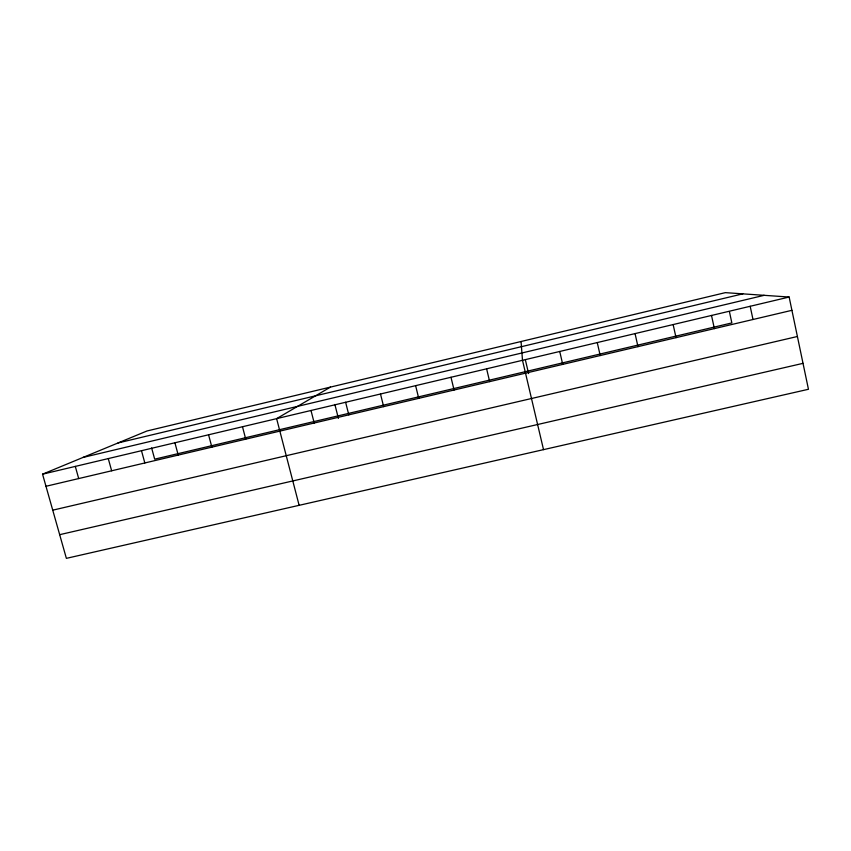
<?xml version="1.0" encoding="UTF-8"?>
<svg xmlns="http://www.w3.org/2000/svg" width="851" height="851" viewBox="0 0 851 851"><rect width="100%" height="100%" fill="white"/><g stroke="black" fill="none" stroke-linecap="round" stroke-linejoin="round"><path stroke-width="1.28" d="M330.465 387.099L276.618 418.639L299.126 505.324M42.55 474.177L147 430.978L725.339 292.648L789.143 297.042L808.45 389.279L66.378 558.352L42.55 474.177L789.143 297.042M118.023 442.956L742.817 293.85M82.994 457.444L764.177 295.318M45.975 486.283L791.919 310.317M52.741 510.175L797.398 336.496M59.676 534.673L803.025 363.345M75.303 466.401L78.696 478.57M108.268 458.583L111.651 470.794M151.627 447.945L154.68 459.168L731.849 322.923L729.424 311.626M141.479 450.7L144.83 462.965M174.912 442.775L178.231 455.083M208.569 434.787L211.867 447.147M242.482 426.734L245.748 439.159M310.998 410.48L314.21 423.011M334.868 404.459L338.411 418.405M345.623 402.268L348.804 414.852M380.493 393.992L383.652 406.629M415.618 385.663L418.735 398.353M450.987 377.27L454.072 390.013M486.612 368.813L489.665 381.62M525.407 360.016L528.599 373.557M543.523 449.636L522.493 360.303L521.057 341.506M559.735 351.463L562.724 364.388M597.253 342.559L600.21 355.537M635.059 333.592L637.973 346.634M673.141 324.561L676.034 337.656M711.51 315.455L714.372 328.614M750.178 306.286L752.997 319.497"/></g></svg>
